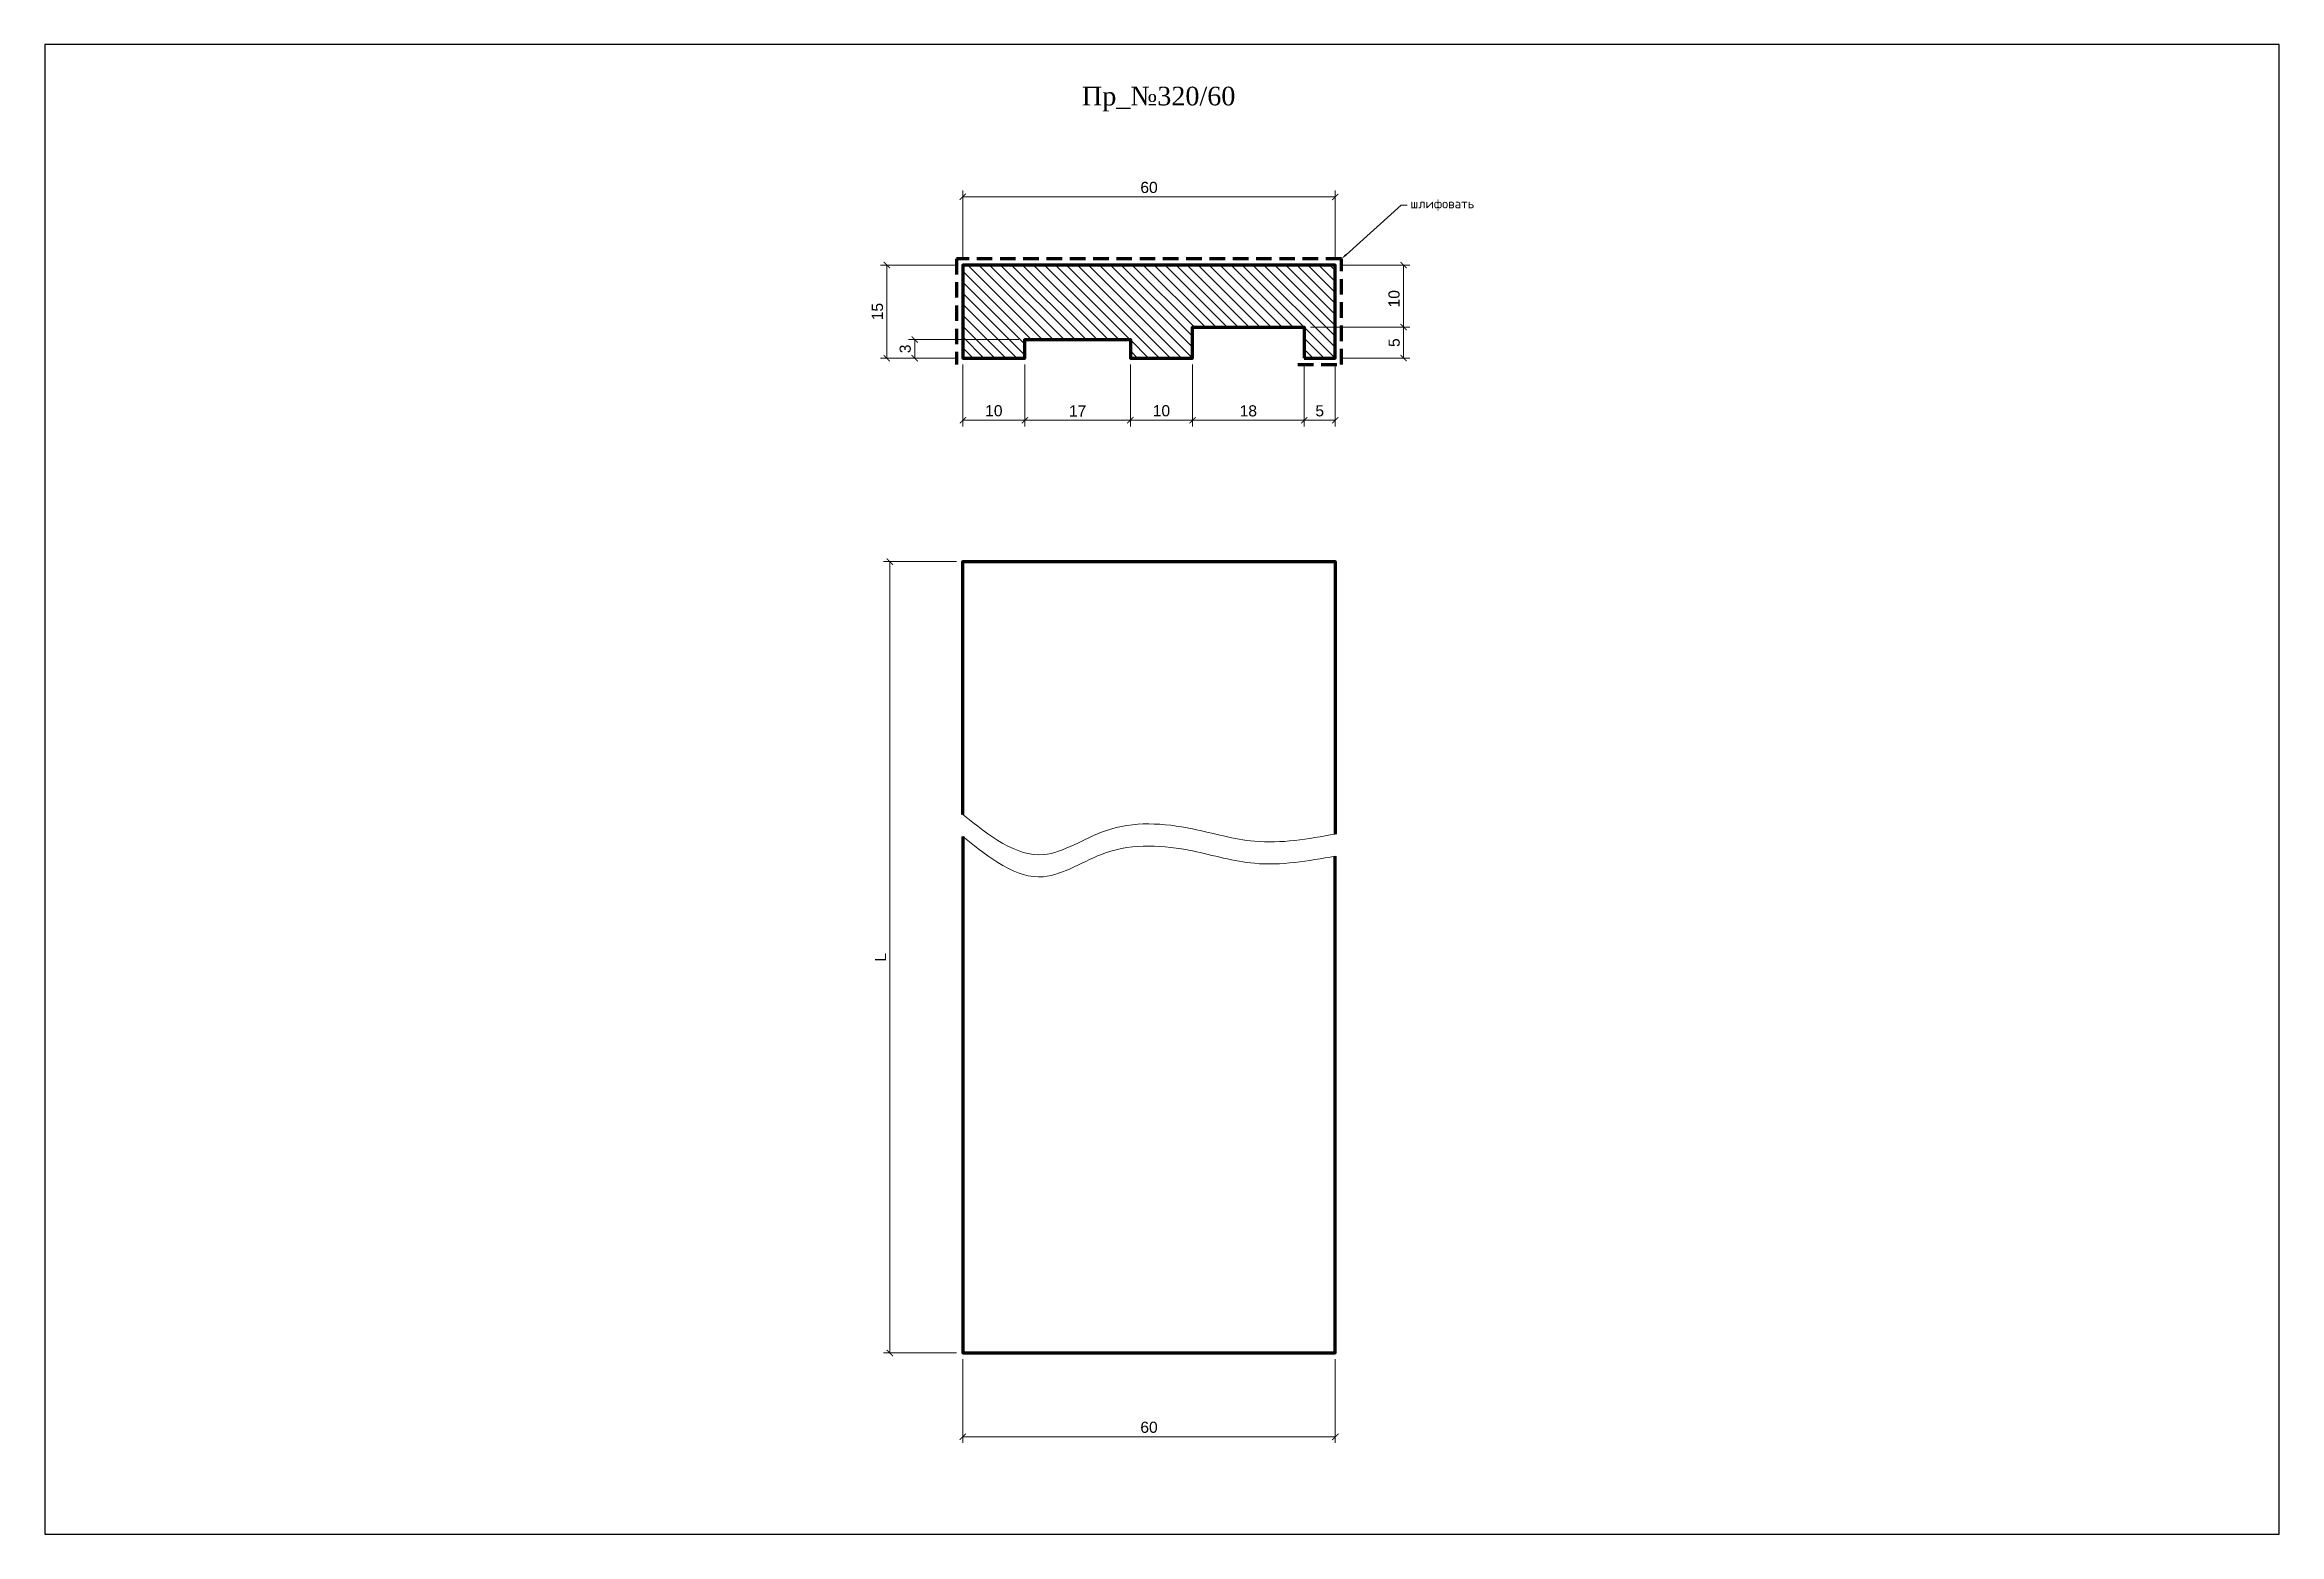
# Model space of a CAD drawing. Header units: millimetres. Extents: x 106 to 466, y -3542 to -3302.
import ezdxf
from ezdxf import colors
from ezdxf.entities.mleader import LeaderData, LeaderLine
from ezdxf.math import Vec2, Vec3

# ---------------------------------------------------------------- set-up
doc = ezdxf.new("R2010")
doc.units = ezdxf.units.MM
doc.linetypes.add('HIDDEN', pattern=[0.375, 0.25, -0.125])
doc.layers.add('Outside panel', color=7, linetype='Continuous', lineweight=18, true_color=0x7f5e57)
for name, color, linetype, lineweight in [('линия 15', 7, 'Continuous', 15), ('линия 50', 1, 'Continuous', 100), ('служебный слой РАЗМЕРЫ', 7, 'Continuous', 9), ('служебный слой ШТРИХОВКА', 4, 'Continuous', 5)]:
    doc.layers.add(name, color=color, linetype=linetype, lineweight=lineweight)
doc.layers.add('размеры в модели', color=7, linetype='Continuous')
doc.styles.add('ELECT', font='times.ttf')
doc.styles.get("Standard").update_dxf_attribs({"font": 'arial.ttf'})
doc.styles.add('ЕСКД профили текст', font='isocpeur.ttf')
doc.dimstyles.new('M_1', dxfattribs={"dimtxt": 1.8, "dimasz": 1, "dimexe": 1, "dimexo": 1, "dimgap": 0.6, "dimtad": 1, "dimdec": 0, "dimdsep": 46, "dimtxsty": 'Standard', "dimblk": 'ARCHTICK', "dimcen": -5, "dimclrd": 7, "dimclre": 7, "dimclrt": 7, "dimadec": 0, "dimazin": 0, "dimtfac": 1, "dimtdec": 0, "dimtmove": 0, "dimatfit": 3, "dimfxl": 1, "dimtolj": 1, "dimtzin": 0, "dimlwd": 5, "dimlwe": 5, "dimarcsym": 0})

# ---------------------------------------------------------------- blocks, each defined once
blk = doc.blocks.new('_ArchTick')
at = {"color": 0, "linetype": 'ByBlock', "const_width": 0.15}
blk.add_lwpolyline([(-0.5, -0.5), (0.5, 0.5)], dxfattribs=at)
blk = doc.blocks.new('*D13')
at = {"layer": 'Defpoints', "color": 0, "ltscale": 1000, "transparency": 16777216}
for p in [(313.57, -3337.99), (324.57, -3337.99), (308.57, -3347.99)]:
    blk.add_point(p, dxfattribs=at)
at = {"layer": 'линия 15', "color": 7, "lineweight": 5, "ltscale": 1000, "transparency": 16777216}
for p, q in [((314.57, -3337.99), (325.57, -3337.99)), ((324.57, -3347.99), (324.57, -3337.99)), ((309.57, -3347.99), (325.57, -3347.99))]:
    blk.add_line(p, q, dxfattribs=at)
for p, rotation in [((324.57, -3337.99), 90), ((324.57, -3347.99), 270)]:
    blk.add_blockref('_ArchTick', p, dxfattribs=dict(at, rotation=rotation))
at = {"layer": 'линия 15', "color": 7, "ltscale": 1000, "transparency": 16777216, "insert": (323.05, -3343.42), "char_height": 1.8, "attachment_point": 5, "rotation": 90}
blk.add_mtext('\\A1;10', dxfattribs=at)
blk = doc.blocks.new('*D12')
at = {"layer": 'Defpoints', "color": 0, "ltscale": 1000, "transparency": 16777216}
for p in [(263.57, -3349.99), (245.82, -3352.99), (253.57, -3352.99)]:
    blk.add_point(p, dxfattribs=at)
at = {"layer": 'размеры в модели', "color": 7, "lineweight": 5, "ltscale": 1000, "transparency": 16777216}
for p, q in [((262.57, -3349.99), (244.82, -3349.99)), ((245.82, -3349.99), (245.82, -3352.99)), ((252.57, -3352.99), (244.82, -3352.99))]:
    blk.add_line(p, q, dxfattribs=at)
for p, rotation in [((245.82, -3349.99), 90), ((245.82, -3352.99), 270)]:
    blk.add_blockref('_ArchTick', p, dxfattribs=dict(at, rotation=rotation))
at = {"layer": 'размеры в модели', "color": 7, "ltscale": 1000, "transparency": 16777216, "insert": (244.3, -3351.49), "char_height": 1.8, "attachment_point": 5, "rotation": 90}
blk.add_mtext('\\A1;3', dxfattribs=at)
blk = doc.blocks.new('*D10')
at = {"layer": 'Defpoints', "color": 0, "ltscale": 1000, "transparency": 16777216}
for p in [(280.57, -3352.99), (290.57, -3352.99), (280.57, -3362.99)]:
    blk.add_point(p, dxfattribs=at)
at = {"layer": 'размеры в модели', "color": 7, "lineweight": 5, "ltscale": 1000, "transparency": 16777216}
for p, q in [((280.57, -3353.99), (280.57, -3363.99)), ((290.57, -3353.99), (290.57, -3363.99)), ((290.57, -3362.99), (280.57, -3362.99))]:
    blk.add_line(p, q, dxfattribs=at)
at = {"layer": 'размеры в модели', "color": 7, "lineweight": 5, "ltscale": 1000, "transparency": 16777216, "rotation": 180}
blk.add_blockref('_ArchTick', (280.57, -3362.99), dxfattribs=at)
at = {"layer": 'размеры в модели', "color": 7, "lineweight": 5, "ltscale": 1000, "transparency": 16777216}
blk.add_blockref('_ArchTick', (290.57, -3362.99), dxfattribs=at)
at = {"layer": 'размеры в модели', "color": 7, "ltscale": 1000, "transparency": 16777216, "insert": (285.57, -3361.47), "char_height": 1.8, "attachment_point": 5}
blk.add_mtext('\\A1;10', dxfattribs=at)
blk = doc.blocks.new('*D9')
at = {"layer": 'Defpoints', "color": 0, "ltscale": 1000, "transparency": 16777216}
for p in [(253.57, -3352.99), (263.57, -3352.99), (253.57, -3362.99)]:
    blk.add_point(p, dxfattribs=at)
at = {"layer": 'размеры в модели', "color": 7, "lineweight": 5, "ltscale": 1000, "transparency": 16777216}
for p, q in [((253.57, -3353.99), (253.57, -3363.99)), ((263.57, -3353.99), (263.57, -3363.99)), ((263.57, -3362.99), (253.57, -3362.99))]:
    blk.add_line(p, q, dxfattribs=at)
at = {"layer": 'размеры в модели', "color": 7, "lineweight": 5, "ltscale": 1000, "transparency": 16777216, "rotation": 180}
blk.add_blockref('_ArchTick', (253.57, -3362.99), dxfattribs=at)
at = {"layer": 'размеры в модели', "color": 7, "lineweight": 5, "ltscale": 1000, "transparency": 16777216}
blk.add_blockref('_ArchTick', (263.57, -3362.99), dxfattribs=at)
at = {"layer": 'размеры в модели', "color": 7, "ltscale": 1000, "transparency": 16777216, "insert": (258.57, -3361.47), "char_height": 1.8, "attachment_point": 5}
blk.add_mtext('\\A1;10', dxfattribs=at)
blk = doc.blocks.new('*D8')
at = {"layer": 'Defpoints', "color": 0, "ltscale": 1000, "transparency": 16777216}
for p in [(308.57, -3352.99), (313.57, -3352.99), (308.57, -3362.99)]:
    blk.add_point(p, dxfattribs=at)
at = {"layer": 'размеры в модели', "color": 7, "lineweight": 5, "ltscale": 1000, "transparency": 16777216}
for p, q in [((308.57, -3353.99), (308.57, -3363.99)), ((313.57, -3353.99), (313.57, -3363.99)), ((313.57, -3362.99), (308.57, -3362.99))]:
    blk.add_line(p, q, dxfattribs=at)
at = {"layer": 'размеры в модели', "color": 7, "lineweight": 5, "ltscale": 1000, "transparency": 16777216, "rotation": 180}
blk.add_blockref('_ArchTick', (308.57, -3362.99), dxfattribs=at)
at = {"layer": 'размеры в модели', "color": 7, "lineweight": 5, "ltscale": 1000, "transparency": 16777216}
blk.add_blockref('_ArchTick', (313.57, -3362.99), dxfattribs=at)
at = {"layer": 'размеры в модели', "color": 7, "ltscale": 1000, "transparency": 16777216, "insert": (311.07, -3361.48), "char_height": 1.8, "attachment_point": 5}
blk.add_mtext('\\A1;5', dxfattribs=at)
blk = doc.blocks.new('*D3')
at = {"layer": 'Defpoints', "color": 0, "ltscale": 1000, "transparency": 16777216}
for p in [(253.57, -3513.27), (313.57, -3513.27), (313.57, -3526.77)]:
    blk.add_point(p, dxfattribs=at)
at = {"layer": 'размеры в модели', "color": 7, "lineweight": 5, "ltscale": 1000, "transparency": 16777216}
for p, q in [((253.57, -3514.27), (253.57, -3527.77)), ((313.57, -3514.27), (313.57, -3527.77)), ((253.57, -3526.77), (313.57, -3526.77))]:
    blk.add_line(p, q, dxfattribs=at)
at = {"layer": 'размеры в модели', "color": 7, "lineweight": 5, "ltscale": 1000, "transparency": 16777216, "rotation": 180}
blk.add_blockref('_ArchTick', (253.57, -3526.77), dxfattribs=at)
at = {"layer": 'размеры в модели', "color": 7, "lineweight": 5, "ltscale": 1000, "transparency": 16777216}
blk.add_blockref('_ArchTick', (313.57, -3526.77), dxfattribs=at)
at = {"layer": 'размеры в модели', "color": 7, "ltscale": 1000, "transparency": 16777216, "insert": (283.57, -3525.25), "char_height": 1.8, "attachment_point": 5}
blk.add_mtext('\\A1;60', dxfattribs=at)
blk = doc.blocks.new('*D2')
at = {"layer": 'Defpoints', "color": 0, "ltscale": 1000, "transparency": 16777216}
for p in [(253.57, -3385.77), (241.82, -3513.27), (253.57, -3513.27)]:
    blk.add_point(p, dxfattribs=at)
at = {"layer": 'размеры в модели', "color": 7, "lineweight": 5, "ltscale": 1000, "transparency": 16777216}
for p, q in [((252.57, -3385.77), (240.82, -3385.77)), ((241.82, -3385.77), (241.82, -3513.27)), ((252.57, -3513.27), (240.82, -3513.27))]:
    blk.add_line(p, q, dxfattribs=at)
for p, rotation in [((241.82, -3385.77), 90), ((241.82, -3513.27), 270)]:
    blk.add_blockref('_ArchTick', p, dxfattribs=dict(at, rotation=rotation))
at = {"layer": 'размеры в модели', "color": 7, "ltscale": 1000, "transparency": 16777216, "insert": (240.32, -3449.52), "char_height": 1.8, "attachment_point": 5, "rotation": 90}
blk.add_mtext('\\A1;L', dxfattribs=at)

msp = doc.modelspace()

# ---------------------------------------------------------------- hatches: boundary and pattern name
at = {"layer": 'Outside panel', "ltscale": 1000}
h = msp.add_hatch(dxfattribs=at)
h.set_pattern_fill('ANSI31', color=256, scale=10, angle=90)
h.set_pattern_definition([(135, (-310125.1953, 88331.6662), (-0.8838834765, -0.8838834765), [])])
h.paths.add_polyline_path([(308.57, -3347.99), (308.57, -3352.99), (313.57, -3352.99), (313.57, -3337.99), (253.57, -3337.99), (253.57, -3352.99), (263.57, -3352.99), (263.57, -3349.99), (280.57, -3349.99), (280.57, -3352.99), (290.57, -3352.99), (290.57, -3347.99)])

# ---------------------------------------------------------------- linework, layer by layer
at = {"color": 6, "ltscale": 1000}
msp.add_lwpolyline([(105.66, -3542.48), (465.66, -3542.48), (465.66, -3302.48), (105.66, -3302.48)], close=True, dxfattribs=at)
at = {"layer": 'линия 50', "color": 1, "linetype": 'HIDDEN', "ltscale": 10, "true_color": 0xff0909}
msp.add_lwpolyline([(307.57, -3353.99), (314.57, -3353.99), (314.57, -3336.99), (252.57, -3336.99), (252.57, -3353.99)], dxfattribs=at)
at = {"layer": 'линия 50', "color": 7}
for points in [[(308.57, -3352.99), (313.57, -3352.99), (313.57, -3337.99), (253.57, -3337.99), (253.57, -3352.99), (263.57, -3352.99), (263.57, -3349.99), (280.57, -3349.99), (280.57, -3352.99), (290.57, -3352.99), (290.57, -3347.99), (308.57, -3347.99), (308.57, -3352.99)], [(253.57, -3426.51), (253.57, -3385.77), (313.57, -3385.77), (313.57, -3429.67)], [(253.57, -3430.07), (253.57, -3513.27), (313.57, -3513.27), (313.57, -3433.22)]]:
    msp.add_lwpolyline(points, dxfattribs=at)
at = {"layer": 'служебный слой ШТРИХОВКА', "color": 7, "lineweight": 15}
for points in [[(253.57, -3426.51), (266.57, -3432.98), (276.57, -3429.13), (290.57, -3428.83), (300.57, -3430.83), (313.57, -3429.67)], [(253.57, -3430.07), (266.57, -3436.54), (276.57, -3432.69), (290.57, -3432.39), (300.57, -3434.38), (313.57, -3433.22)]]:
    msp.add_spline(points, degree=3, dxfattribs=at)

# ---------------------------------------------------------------- texts
at = {"color": 7, "ltscale": 1000, "style": 'ELECT'}
msp.add_text('Пр_№320/60', height=3, dxfattribs=at).set_placement((272.77, -3312.26))

# ---------------------------------------------------------------- dimensions: what is measured, and where the dimension line sits
at = {"layer": 'линия 15', "color": 7, "ltscale": 1000}
dim = msp.add_linear_dim(base=(324.57, -3337.99), p1=(308.57, -3347.99), p2=(313.57, -3337.99), angle=90, dimstyle='M_1', dxfattribs=at)
dim.commit()
dim.dimension.update_dxf_attribs({"geometry": '*D13', "text_midpoint": (324.57, -3343.42), "dimtype": 128})
at = {"layer": 'размеры в модели', "color": 5, "ltscale": 1000}
for base, p1, p2 in [((313.57, -3326.99), (253.57, -3337.99), (313.57, -3337.99)), ((280.57, -3362.99), (263.57, -3352.99), (280.57, -3352.99)), ((308.57, -3362.99), (290.57, -3352.99), (308.57, -3352.99))]:
    msp.add_linear_dim(base=base, p1=p1, p2=p2, dimstyle='M_1', dxfattribs=at).render()
for base, p1, p2 in [((241.32, -3337.99), (253.57, -3352.99), (253.57, -3337.99)), ((324.57, -3347.99), (313.57, -3352.99), (308.57, -3347.99))]:
    msp.add_linear_dim(base=base, p1=p1, p2=p2, angle=90, dimstyle='M_1', dxfattribs=at).render()
for base, p1, p2, angle, picture, middle in [((245.82, -3352.99), (263.57, -3349.99), (253.57, -3352.99), 90, '*D12', (244.3, -3351.49)), ((253.57, -3362.99), (263.57, -3352.99), (253.57, -3352.99), 180, '*D9', (258.57, -3361.47)), ((308.57, -3362.99), (313.57, -3352.99), (308.57, -3352.99), 180, '*D8', (311.07, -3361.48))]:
    dim = msp.add_linear_dim(base=base, p1=p1, p2=p2, angle=angle, dimstyle='M_1', dxfattribs=at)
    dim.commit()
    dim.dimension.update_dxf_attribs({"geometry": picture, "text_midpoint": middle})
for base, p1, p2, picture, middle in [((280.57, -3362.99), (290.57, -3352.99), (280.57, -3352.99), '*D10', (285.57, -3361.47)), ((313.57, -3526.77), (253.57, -3513.27), (313.57, -3513.27), '*D3', (283.57, -3525.25))]:
    dim = msp.add_linear_dim(base=base, p1=p1, p2=p2, dimstyle='M_1', dxfattribs=at)
    dim.commit()
    dim.dimension.update_dxf_attribs({"geometry": picture, "text_midpoint": middle})
dim = msp.add_linear_dim(base=(241.82, -3513.27), p1=(253.57, -3385.77), p2=(253.57, -3513.27), angle=90, text='L', dimstyle='M_1', dxfattribs=at)
dim.commit()
dim.dimension.update_dxf_attribs({"geometry": '*D2', "text_midpoint": (240.32, -3449.52)})

# ---------------------------------------------------------------- leaders
at = {"layer": 'служебный слой РАЗМЕРЫ'}
ml = msp.add_multileader_mtext('Standard', dxfattribs=at)
ml.set_content('\\A1;шлифовать', color=256, style='ЕСКД профили текст')
ml.set_leader_properties(color=256, linetype='ByLayer', lineweight=-1)
ml.build(insert=Vec2(0, 0))
ml.multileader.update_dxf_attribs({"dogleg_length": 1, "arrow_head_size": 1})
ctx = ml.context
ctx.base_point, ctx.char_height, ctx.arrow_head_size, ctx.landing_gap_size, ctx.plane_origin = Vec3(325.17, -3328.33), 1.5, 1, 0.5, Vec3(338.65, -3302.16)
notes = []
notes.append((ctx, [(1, (1, 1, 0), (324.17, -3328.33), (1, 0), 1, [(0, [(314.57, -3336.99)], 0, [])])]))
ctx.mtext.insert, ctx.mtext.flow_direction = Vec3(325.67, -3327.35), 5
for ctx, leaders in notes:
    for number, flags, end, landing, length, lines in leaders:
        leader = LeaderData()
        leader.index, (leader.has_last_leader_line, leader.has_dogleg_vector, leader.attachment_direction) = number, flags
        leader.last_leader_point, leader.dogleg_vector, leader.dogleg_length = Vec3(end), Vec3(landing), length
        for number, points, colour, breaks in lines:
            line = LeaderLine()
            line.index, line.vertices, line.color, line.breaks = number, Vec3.list(points), colors.encode_raw_color(colour), breaks
            leader.lines.append(line)
        ctx.leaders.append(leader)

doc.saveas('drawing.dxf')
